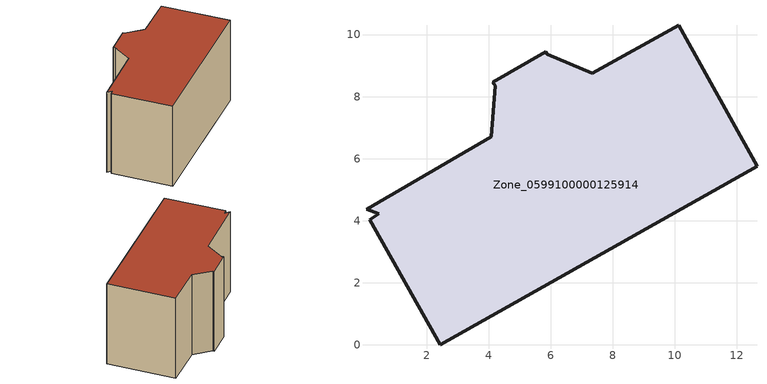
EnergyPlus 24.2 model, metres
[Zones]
Zone_0599100000125914
 floor ground (C_G): 2.44,0 0.17,4.03 0.45,4.22 0.06,4.36 4.08,6.7 4.21,8.35 4.13,8.46 5.84,9.45 5.89,9.36 7.33,8.75 10.12,10.3 12.65,5.75 z0
 wall outside (C_F): 12.65,5.75 10.12,10.3 7.33,8.75 5.89,9.36 5.84,9.45 4.13,8.46 4.21,8.35 4.08,6.7 0.06,4.36 0.45,4.22 0.17,4.03 2.44,0 12.65,5.75 z0:6.76
 roof outside (C_R): 0.17,4.03 2.44,0 12.65,5.75 10.12,10.3 7.33,8.75 5.89,9.36 5.84,9.45 4.13,8.46 4.21,8.35 4.08,6.7 0.06,4.36 0.45,4.22 z6.76
[BUILDING]
Pand.0599100000125914: North Axis=0; Terrain=City; Loads Convergence Tolerance Value=0.04; Temperature Convergence Tolerance Value=0.4; Solar Distribution=FullExterior; Maximum Number of Warmup Days=25; Minimum Number of Warmup Days=1
[Site:Location]
Rotterdam.The.Hague.AP_ZH_NLD Design_Conditions: Latitude=51.96; Longitude=4.45; Time Zone=1; Elevation=-4.5
[SITE:GROUNDTEMPERATURE:BUILDINGSURFACE]
18, 18, 18, 18, 18, 18, 18, 18, 18, 18, 18, 18
[MATERIAL] Thermal Absorptance=0.9; Solar Absorptance=0.7; Visible Absorptance=0.7
Name | Roughness | Thickness | Conductivity | Density | Specific Heat
G.TC.1946 | MediumSmooth | 0.15 | 1 | 540 | 1210
F.TC.1946 | Rough | 0.3 | 0.857143 | 1920 | 840
R.TC.1946 | MediumRough | 0.2 | 0.909091 | 1500 | 1000
[CONSTRUCTION]
C_G: G.TC.1946
C_F: F.TC.1946
C_R: R.TC.1946
[ZONE]
Zone_0599100000125914: Type=1; Multiplier=1; Ceiling Height=Autocalculate; Volume=Autocalculate; Floor Area=autocalculate; Part of Total Floor Area=Yes
[ZONEINFILTRATION:DESIGNFLOWRATE]
Infil_Zone_0599100000125914: Zone or ZoneList or Space or SpaceList=Zone_0599100000125914; Schedule=AlwaysOn; Design Flow Rate Calculation Method=Flow/Area; Flow Rate per Floor Area=0.003; Constant Term Coefficient=1; Temperature Term Coefficient=0; Velocity Term Coefficient=0; Velocity Squared Term Coefficient=0
[HVACTEMPLATE:ZONE:IDEALLOADSAIRSYSTEM]
Zone_0599100000125914: Maximum Heating Supply Air Temperature=50; Minimum Cooling Supply Air Temperature=13; Maximum Heating Supply Air Humidity Ratio=0.0156; Minimum Cooling Supply Air Humidity Ratio=0.0077; Heating Limit=NoLimit; Cooling Limit=NoLimit; Dehumidification Control Type=ConstantSensibleHeatRatio; Cooling Sensible Heat Ratio=0.7; Dehumidification Setpoint=60; Humidification Control Type=None; Humidification Setpoint=30; Outdoor Air Method=None; Outdoor Air Flow Rate per Person=0.00944; Outdoor Air Flow Rate per Zone Floor Area=0; Outdoor Air Flow Rate per Zone=0; Demand Controlled Ventilation Type=None; Outdoor Air Economizer Type=NoEconomizer; Heat Recovery Type=None; Sensible Heat Recovery Effectiveness=0.7; Latent Heat Recovery Effectiveness=0.65
[ZONECONTROL:THERMOSTAT]
ThermostatControl_Zone_0599100000125914: Zone or ZoneList=Zone_0599100000125914; Control Type Schedule=DualSetpointControlType; Control 1=Thermostat_Zone_0599100000125914; Temperature Difference Between Cutout And Setpoint=0
[THERMOSTATSETPOINT:DUALSETPOINT]
Thermostat_Zone_0599100000125914: Heating Setpoint Temperature Schedule=HeatingSetpoint_Zone_0599100000125914; Cooling Setpoint Temperature Schedule=CoolingSetpoint_Zone_0599100000125914
[SCHEDULE:COMPACT]
HeatingSetpoint_Zone_0599100000125914: Through: 12/31, For: AllDays, Until: 24:00, 21
CoolingSetpoint_Zone_0599100000125914: Through: 12/31, For: AllDays, Until: 24:00, 24
DualSetpointControlType: Through: 12/31, For: AllDays, Until: 24:00, 4
AlwaysOn: Through: 12/31, For: AllDays, Until: 24:00, 1
